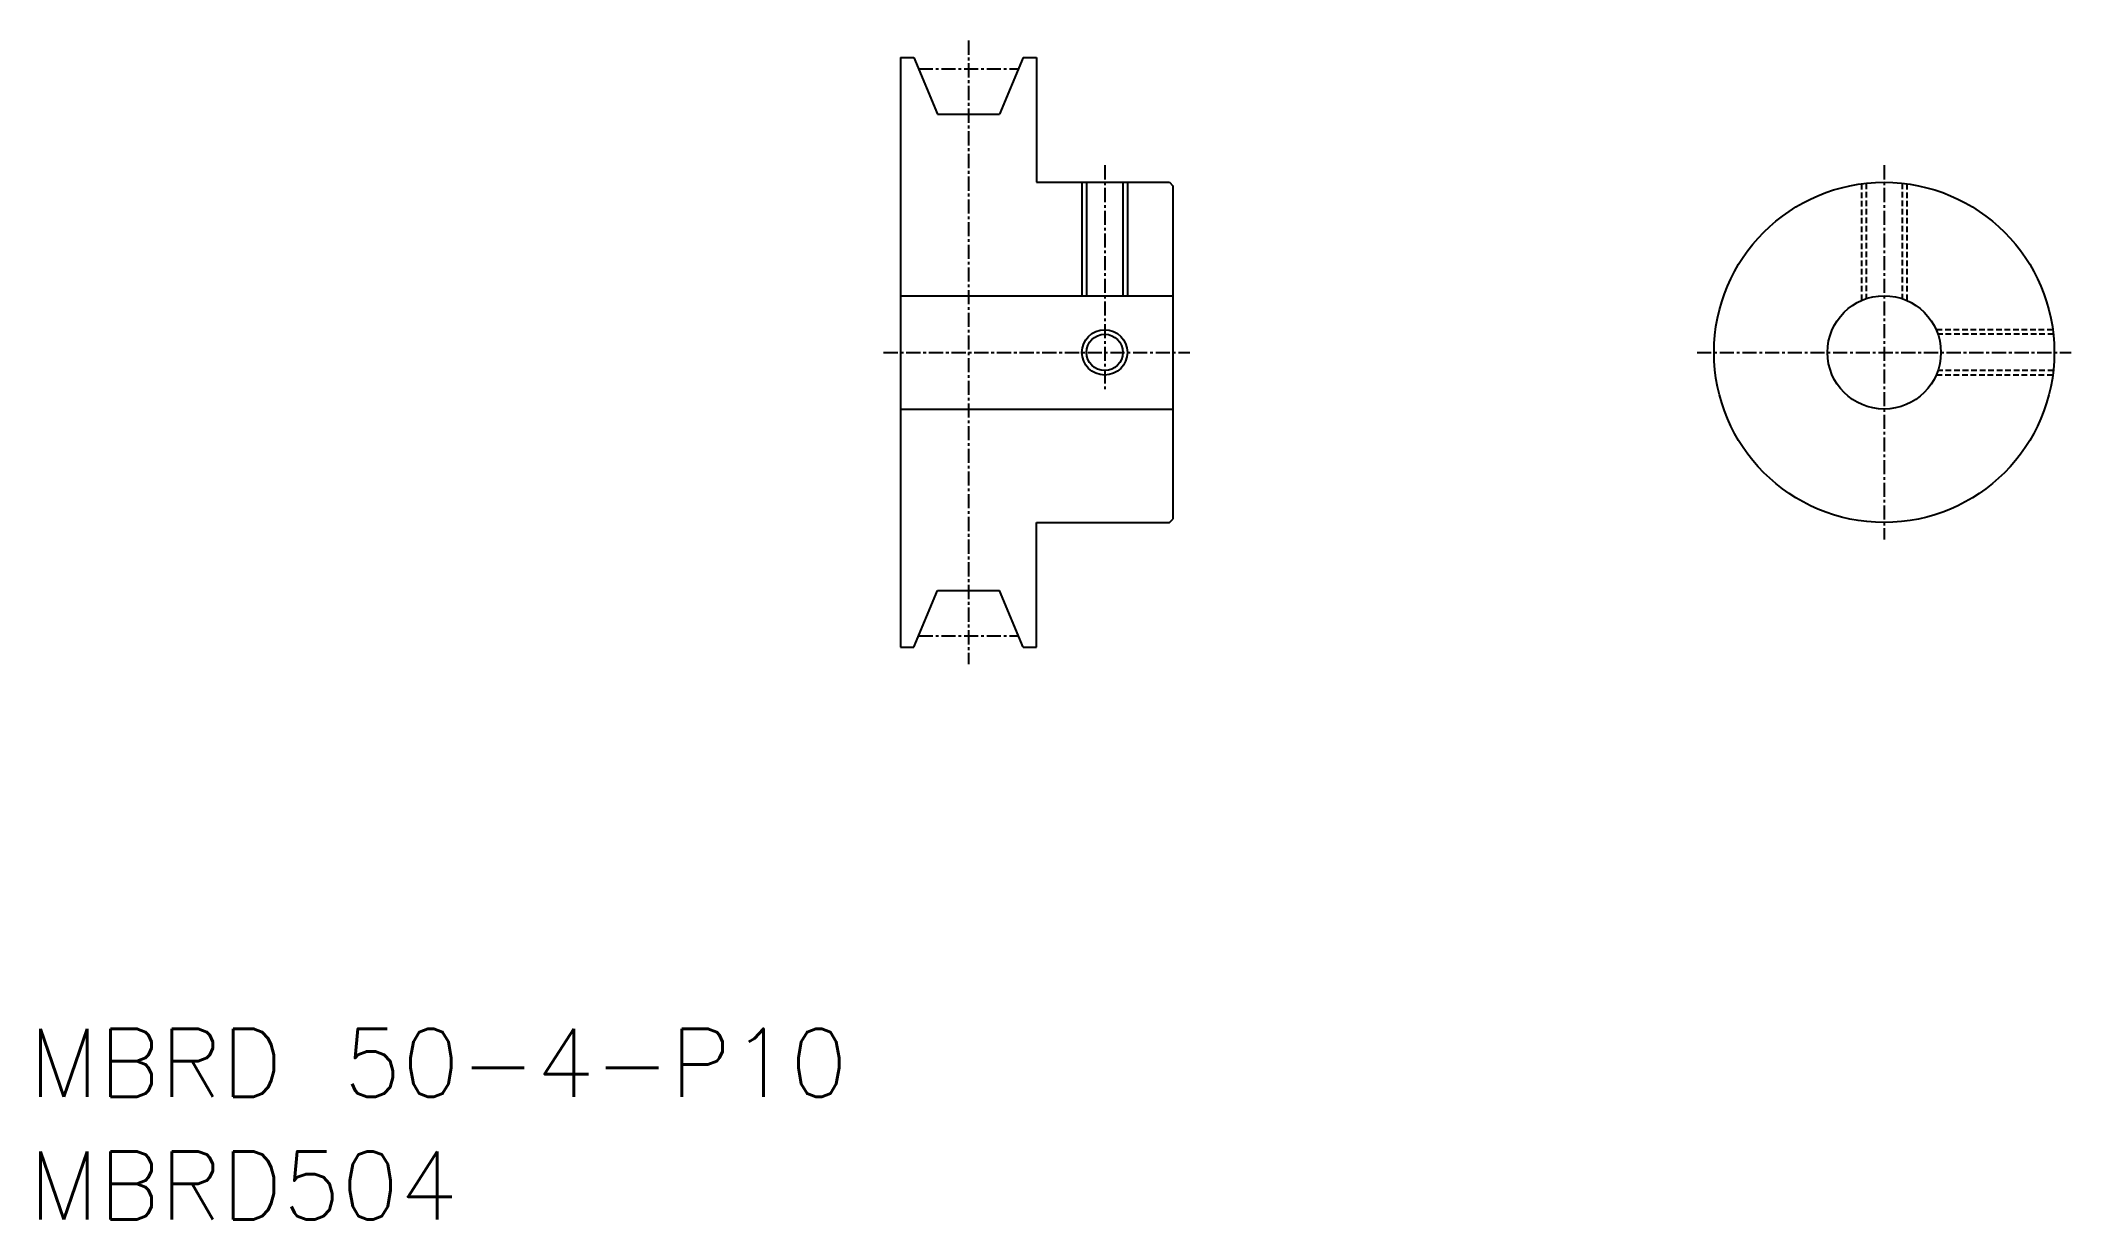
# Model space of a CAD drawing. Extents: x -285 to -106, y -61 to 43.
import ezdxf

# ---------------------------------------------------------------- set-up
doc = ezdxf.new("R2010")
doc.units = 0
doc.linetypes.add('CENTER', pattern=[2, 1.25, -0.25, 0.25, -0.25])
doc.linetypes.add('DASHED', pattern=[0.75, 0.5, -0.25])
doc.layers.get('0').update_dxf_attribs({"linetype": 'CONTINUOUS'})
doc.layers.add('CENTER', color=1, linetype='CENTER')
doc.styles.get("Standard").update_dxf_attribs({"font": 'txt.shx', "bigfont": '@extfont2.shx'})

msp = doc.modelspace()

# ---------------------------------------------------------------- linework, layer by layer
at = {"color": 7, "linetype": 'CONTINUOUS'}
for p, q in [((-209.15, 41.65), (-207.97, 41.65)), ((-209.15, 41.65), (-209.15, -10.35)), ((-207.97, 41.65), (-205.89, 36.65)), ((-198.34, 41.65), (-200.41, 36.65)), ((-198.34, 41.65), (-197.15, 41.65)), ((-197.15, 41.65), (-197.15, 30.65)), ((-205.89, 36.65), (-200.41, 36.65)), ((-197.15, 30.65), (-185.45, 30.65)), ((-192.75, 30.65), (-192.75, 20.65)), ((-189.55, 30.65), (-189.55, 20.65)), ((-185.45, 30.65), (-185.15, 30.35)), ((-185.15, 30.35), (-185.15, 0.95)), ((-209.15, 20.65), (-185.15, 20.65)), ((-209.15, 10.65), (-185.15, 10.65)), ((-197.15, 0.65), (-185.45, 0.65)), ((-197.15, -10.35), (-197.15, 0.65)), ((-185.45, 0.65), (-185.15, 0.95)), ((-207.97, -10.35), (-205.89, -5.35)), ((-205.89, -5.35), (-200.41, -5.35)), ((-198.34, -10.35), (-200.41, -5.35)), ((-197.15, -3.6), (-197.15, -3.6)), ((-209.15, -10.35), (-207.97, -10.35)), ((-198.34, -10.35), (-197.15, -10.35))]:
    msp.add_line(p, q, dxfattribs=at)
at = {"color": 3, "linetype": 'CONTINUOUS'}
for p, q in [((-193.15, 30.65), (-193.15, 20.65)), ((-189.15, 30.65), (-189.15, 20.65))]:
    msp.add_line(p, q, dxfattribs=at)
at = {"color": 3, "linetype": 'DASHED'}
for p, q in [((-124.43, 30.51), (-124.43, 20.23)), ((-124.03, 30.56), (-124.03, 20.39)), ((-120.83, 30.56), (-120.83, 20.39)), ((-120.43, 30.51), (-120.43, 20.23)), ((-107.56, 17.65), (-117.84, 17.65)), ((-107.51, 17.25), (-117.69, 17.25)), ((-107.56, 13.65), (-117.84, 13.65)), ((-107.51, 14.05), (-117.69, 14.05))]:
    msp.add_line(p, q, dxfattribs=at)
at = {"color": 7, "linetype": 'CONTINUOUS'}
for centre, radius in [((-122.43, 15.65), 15), ((-122.43, 15.65), 5), ((-191.15, 15.65), 1.6)]:
    msp.add_circle(centre, radius, dxfattribs=at)
at = {"color": 3, "linetype": 'CONTINUOUS'}
msp.add_circle((-191.15, 15.65), 2, dxfattribs=at)
at = {"layer": 'CENTER', "color": 1, "linetype": 'CENTER'}
for p, q in [((-203.15, 43.15), (-203.15, -11.85)), ((-207.55, 40.65), (-198.75, 40.65)), ((-191.15, 32.15), (-191.15, 12.15)), ((-122.43, 32.15), (-122.43, -0.85)), ((-210.65, 15.65), (-183.65, 15.65)), ((-210.65, 15.65), (-183.65, 15.65)), ((-138.93, 15.65), (-105.93, 15.65)), ((-207.55, -9.35), (-198.75, -9.35))]:
    msp.add_line(p, q, dxfattribs=at)

# ---------------------------------------------------------------- texts
at = {"color": 7, "linetype": 'CONTINUOUS'}
for s, p in [('MBRD 50-4-P10', (-285.99, -50)), ('MBRD504', (-285.99, -60.81))]:
    msp.add_text(s, height=6, dxfattribs=at).set_placement(p)

doc.saveas('drawing.dxf')
